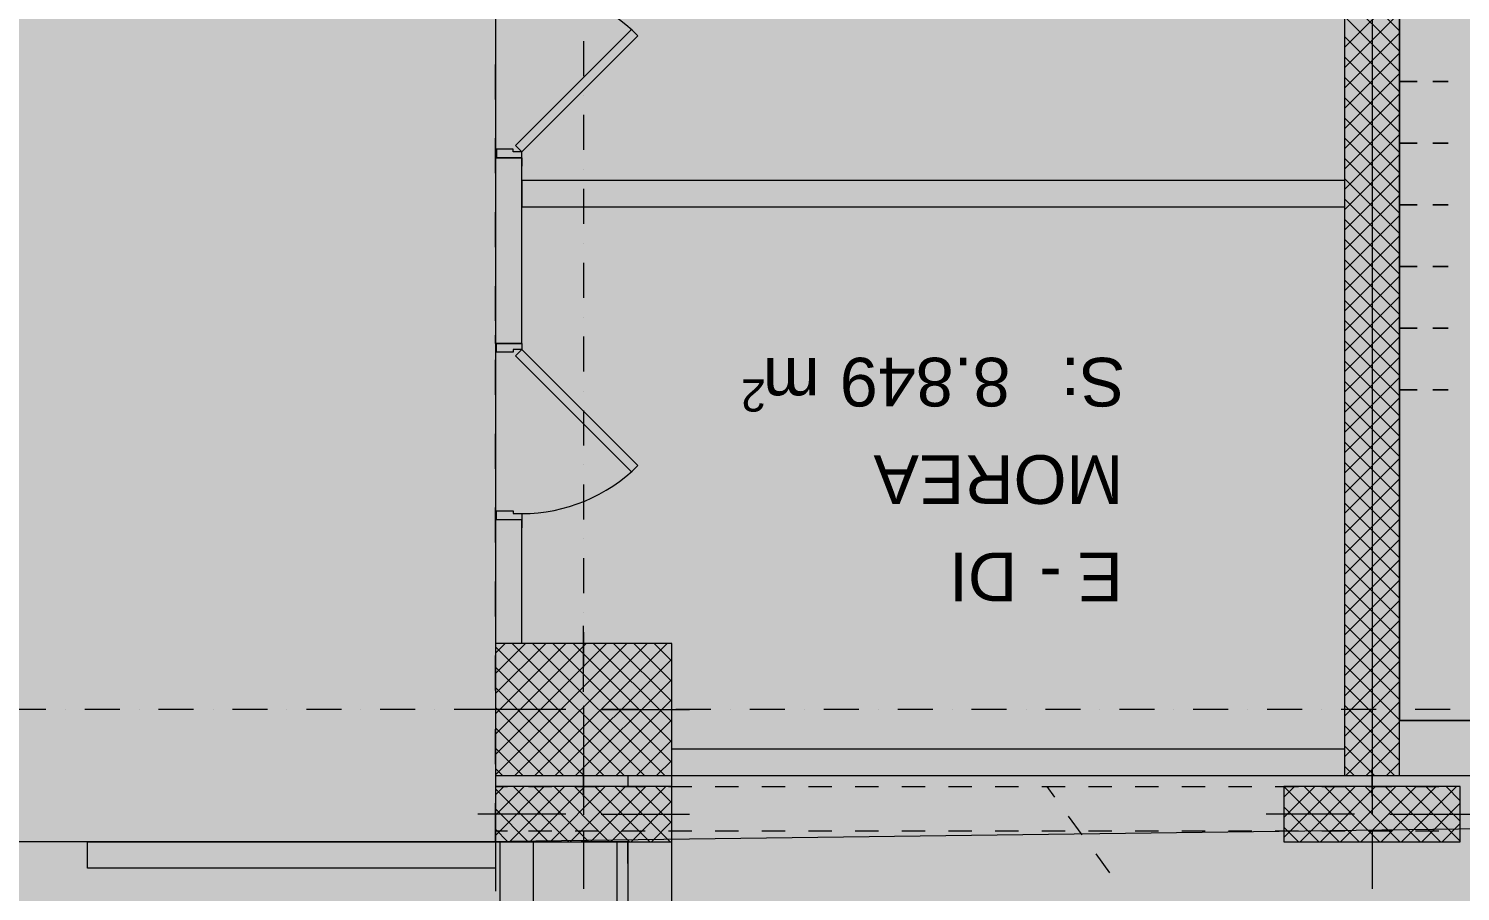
# Model space of a CAD drawing. Header units: centimetres. Extents: x -6805 to 4309, y -7338 to 617.
# Drawn here: x -4938 to -4288, y -1642 to -1250 of the extents above; entities that cross this region are included whole.
import ezdxf

# ---------------------------------------------------------------- set-up
doc = ezdxf.new("R2010")
doc.units = ezdxf.units.CM
for name, color, linetype in [('PDF_ - DEPO_MOREA', 7, 'Continuous'), ('PDF_ - Muret e reja', 7, 'Continuous'), ('PDF_- GARAZHE', 7, 'Continuous'), ('PDF_A - Fill Zone', 7, 'Continuous'), ('PDF_A - Muret', 7, 'Continuous'), ('PDF_A - Shtyllat', 7, 'Continuous')]:
    doc.layers.add(name, color=color, linetype=linetype)
for name, color, linetype, true_color in [('PDF_ - rruga_ndarjet anesore', 7, 'Continuous', 0x7f7f7f), ('PDF_065 Möbel Einrichtung', 7, 'Continuous', 0x7f7f7f), ('PDF_A - Akset', 7, 'Continuous', 0xfd4435), ('PDF_A - Pllaka Themel', 7, 'Continuous', 0x7f7f7f), ('PDF_A - Rampa', 7, 'Continuous', 0x7f7f7f), ('PDF_A1 - Bodrumi -1', 7, 'Continuous', 0x7f7f7f), ('PDF_Structural - Stair & Railing', 171, 'Continuous', 0xaaaaff)]:
    doc.layers.add(name, color=color, linetype=linetype, true_color=true_color)
doc.styles.add('PDF Arial', font='')
doc.styles.get('PDF Arial').set_extended_font_data('Arial')

msp = doc.modelspace()

# ---------------------------------------------------------------- hatches: boundary and pattern name
at = {"layer": 'PDF_ - DEPO_MOREA', "true_color": 0x029e21, "transparency": 33554559}
msp.add_hatch(color=104, dxfattribs=at).paths.add_polyline_path([(-4714.24, -1529.32), (-4714.24, -1331.15), (-4340.93, -1331.15), (-4340.93, -1577.36), (-4646.18, -1577.36), (-4646.18, -1529.32)])
at = {"layer": 'PDF_ - Muret e reja', "transparency": 33554559}
msp.add_hatch(color=256, dxfattribs=at).paths.add_polyline_path([(-4666.2, -1619.36), (-4646.18, -1619.36), (-4646.18, -1606.15), (-4646.18, -2159.83), (-4666.2, -2159.83)])
at = {"layer": 'PDF_A - Fill Zone', "true_color": 0x93a0c6, "transparency": 33554559}
msp.add_hatch(color=253, dxfattribs=at).paths.add_polyline_path([(-5652.02, -828.73), (-5652.02, -308.22), (-2934.75, -308.22), (-2934.75, -828.73), (-3797.97, -828.73), (-3797.97, -1151.51), (-3993.14, -1151.51), (-3993.14, -1589.37), (-4328.42, -1589.37), (-4328.42, -1061.43), (-4503.56, -1061.43), (-4503.56, -828.73)])
at = {"layer": 'PDF_A - Fill Zone', "true_color": 0xfafafa, "transparency": 33554559}
msp.add_hatch(color=7, dxfattribs=at).paths.add_polyline_path([(-4726.25, -828.73), (-4503.56, -828.73), (-4503.56, -1061.43), (-4330.54, -1061.43), (-4330.54, -1589.37), (-4726.25, -1589.37)])
at = {"layer": 'PDF_A - Muret', "true_color": 0xffffff, "transparency": 33554559}
for points in [[(-4725.75, -1308.89), (-4725.75, -1304.88), (-4718.25, -1304.88), (-4718.25, -1306.08), (-4714.24, -1306.08), (-4714.24, -1308.89)], [(-4725.75, -1393.11), (-4714.24, -1393.11), (-4714.24, -1395.91), (-4718.25, -1395.91), (-4718.25, -1397.11), (-4725.75, -1397.11)], [(-4725.75, -1469.17), (-4718.25, -1469.17), (-4718.25, -1470.37), (-4714.24, -1470.37), (-4714.24, -1473.17), (-4725.75, -1473.17)]]:
    msp.add_hatch(color=7, dxfattribs=at).paths.add_polyline_path(points)
at = {"layer": 'PDF_A - Pllaka Themel', "true_color": 0xd5d5d5, "transparency": 33554559}
h = msp.add_hatch(color=254, dxfattribs=at)
h.paths.add_polyline_path([(-5581.92, -878.77), (-5581.92, -838.74), (-5656.99, -838.74), (-5656.99, -378.27), (-5641.97, -378.27), (-5641.97, 287.29), (-2884.66, 287.29), (-432.6, 287.29), (-419.79, 287.29), (978.3, 287.29), (978.3, -308.22), (1644.1, -308.22), (1644.1, -1142.36), (931.04, -1302.36), (1552.22, -1164.4), (1863.25, -2555.08), (1863.27, -2555.07), (2158.71, -3867.26), (2155.22, -3868.03), (2646.93, -6059.23), (2017.8, -6200.41), (2017.67, -6199.86), (-1597.03, -7011.01), (-1702.67, -6540.31), (-1846.28, -6572.52), (-1976.98, -6060.13), (-1982.53, -5964.43), (-1838.96, -5932.29), (-2055.74, -4966.25), (-2419.29, -4966.25), (-2929.7, -4966.25), (-2929.7, -2144.79), (-2909.68, -2144.79), (-2904.73, -1595.67), (-4731.2, -1619.36), (-4671.15, -1619.36), (-4671.15, -2159.83), (-5099.03, -2159.81), (-5102.54, -2159.76), (-5106.05, -2159.61), (-5109.55, -2159.37), (-5113.04, -2159.02), (-5116.52, -2158.59), (-5119.99, -2158.04), (-5123.44, -2157.41), (-5126.87, -2156.67), (-5130.27, -2155.85), (-5133.66, -2154.92), (-5137.02, -2153.9), (-5140.35, -2152.79), (-5143.64, -2151.59), (-5146.9, -2150.29), (-5150.13, -2148.9), (-5153.31, -2147.42), (-5156.45, -2145.85), (-5159.54, -2144.2), (-5162.59, -2142.46), (-5165.59, -2140.63), (-5168.53, -2138.72), (-5171.42, -2136.74), (-5174.26, -2134.66), (-5177.03, -2132.51), (-5179.74, -2130.29), (-5182.39, -2127.99), (-5184.97, -2125.61), (-5187.49, -2123.17), (-5189.94, -2120.65), (-5192.31, -2118.06), (-5194.61, -2115.42), (-5196.84, -2112.71), (-5198.99, -2109.93), (-5201.06, -2107.1), (-5203.05, -2104.21), (-5204.96, -2101.26), (-5206.78, -2098.27), (-5208.52, -2095.21), (-5210.18, -2092.12), (-5211.74, -2088.99), (-5213.22, -2085.8), (-5214.61, -2082.58), (-5215.9, -2079.32), (-5217.11, -2076.02), (-5218.22, -2072.69), (-5219.24, -2069.33), (-5220.16, -2065.95), (-5220.99, -2062.55), (-5221.72, -2059.11), (-5222.36, -2055.66), (-5222.9, -2052.19), (-5223.34, -2048.71), (-5223.69, -2045.22), (-5223.93, -2041.71), (-5224.08, -2038.21), (-5224.13, -2034.71), (-5224.12, -1589.37), (-5276.67, -1564.36), (-5842.14, -1564.36), (-5842.14, -878.77)])
h.paths.add_polyline_path([(-1884.8, -2746.4), (-1725.78, -2754.1), (-263.28, -2617.91), (-272.05, -2578.85), (-296.78, -2580.25), (-343.47, -2075.77), (-1348.13, -2129.78), (-1534.78, -2147.18), (-1533.4, -2162.02), (-1836.78, -2167.48), (-1836.78, -2147.45), (-1876.81, -2147.45), (-1876.81, -2187.49), (-1531.07, -2187.03), (-1493.33, -2681.24), (-1884.8, -2706.36)])
h.paths.add_polyline_path([(-452.61, -1589.37), (-91.92, -1583.39), (-92.31, -1174.02), (283, -1174.02), (283, -828.73), (-419.79, -828.73), (-427.6, -828.73), (-452.61, -828.73)])
h.paths.add_polyline_path([(413.21, -3713.81), (401.11, -3715.64), (389.02, -3717.55), (376.94, -3719.54), (364.87, -3721.61), (352.83, -3723.77), (340.79, -3726.01), (328.77, -3728.32), (316.77, -3730.71), (304.78, -3733.18)])
at = {"layer": 'PDF_A - Pllaka Themel', "true_color": 0xbfbfbf, "transparency": 33554559}
h = msp.add_hatch(color=9, dxfattribs=at)
h.paths.add_polyline_path([(-5637.01, -378.27), (-5637.01, -315.22), (-447.66, -308.19), (-447.66, -308.22), (963.52, -308.22), (963.52, -763.68), (936, -763.68), (936, -863.76), (963.52, -863.76), (964.76, -1337.14), (925.69, -1345.91), (892.3, -1353.4), (988.45, -1782.56), (1104.37, -2300.85), (1195.01, -2706.12), (1170.59, -2711.59), (1193.36, -2813.05), (1455.74, -3983.06), (1827.47, -5638.02), (1828.36, -5640.74), (1829.15, -5643.5), (1829.85, -5646.27), (1830.45, -5649.07), (1830.96, -5651.88), (1831.36, -5654.72), (1831.66, -5657.56), (1831.87, -5660.41), (1831.97, -5663.28), (1831.97, -5666.14), (1831.89, -5669), (1831.69, -5671.85), (1831.39, -5674.7), (1831, -5677.54), (1830.51, -5680.35), (1829.92, -5683.16), (1829.24, -5685.93), (1828.46, -5688.68), (1827.57, -5691.41), (1826.6, -5694.1), (1825.54, -5696.75), (1824.38, -5699.37), (1823.12, -5701.94), (1821.78, -5704.47), (1820.36, -5706.95), (1818.84, -5709.39), (1817.26, -5711.76), (1815.57, -5714.08), (1813.81, -5716.34), (1811.98, -5718.54), (1810.07, -5720.67), (1808.09, -5722.73), (1806.03, -5724.72), (1803.91, -5726.64), (1801.72, -5728.48), (1799.47, -5730.25), (1797.16, -5731.93), (1794.79, -5733.54), (1792.36, -5735.06), (1789.88, -5736.5), (1787.36, -5737.84), (1784.8, -5739.1), (1782.18, -5740.27), (1779.53, -5741.34), (1776.84, -5742.32), (-1865.84, -6559.76), (-1972.03, -6060.13), (1187.39, -5351.16), (1189.51, -5350.66), (1191.61, -5350.07), (1193.68, -5349.39), (1195.73, -5348.62), (1197.73, -5347.75), (1199.69, -5346.8), (1201.61, -5345.77), (1203.49, -5344.64), (1205.3, -5343.44), (1207.07, -5342.15), (1208.77, -5340.79), (1210.42, -5339.35), (1212, -5337.85), (1213.51, -5336.27), (1214.94, -5334.62), (1216.3, -5332.92), (1217.59, -5331.15), (1218.79, -5329.34), (1219.92, -5327.46), (1220.96, -5325.54), (1221.91, -5323.58), (1222.78, -5321.58), (1223.55, -5319.53), (1224.23, -5317.46), (1224.82, -5315.36), (1225.32, -5313.24), (1225.72, -5311.09), (1226.02, -5308.93), (1226.23, -5306.75), (1226.34, -5304.58), (1226.35, -5302.4), (1226.28, -5300.21), (1226.1, -5298.04), (1225.82, -5295.88), (1225.45, -5293.73), (1224.97, -5291.59), (967.71, -4147.99), (967.16, -4145.82), (966.5, -4143.68), (965.76, -4141.58), (964.92, -4139.51), (963.99, -4137.47), (962.97, -4135.49), (961.86, -4133.55), (960.67, -4131.65), (959.39, -4129.82), (958.04, -4128.05), (956.6, -4126.34), (955.09, -4124.68), (953.5, -4123.11), (951.86, -4121.6), (950.14, -4120.18), (948.36, -4118.82), (946.52, -4117.55), (944.63, -4116.36), (942.68, -4115.26), (940.7, -4114.24), (938.66, -4113.31), (936.59, -4112.48), (934.48, -4111.74), (932.34, -4111.1), (930.17, -4110.55), (927.98, -4110.1), (925.78, -4109.75), (923.56, -4109.49), (921.33, -4109.34), (919.09, -4109.28), (916.86, -4109.32), (914.63, -4109.47), (912.41, -4109.71), (910.2, -4110.05), (908.01, -4110.49), (526.4, -4196.13), (467.81, -4209.28), (455.58, -4213.1), (443.37, -4217.02), (431.2, -4221.04), (419.06, -4225.14), (406.95, -4229.34), (394.87, -4233.64), (382.82, -4238.02), (370.82, -4242.51), (358.84, -4247.08), (346.9, -4251.74), (335, -4256.5), (323.13, -4261.35), (311.3, -4266.29), (299.52, -4271.32), (287.76, -4276.44), (276.06, -4281.65), (264.38, -4286.96), (252.76, -4292.35), (241.17, -4297.83), (229.62, -4303.41), (218.13, -4309.06), (206.67, -4314.81), (195.26, -4320.65), (183.89, -4326.58), (172.57, -4332.6), (161.3, -4338.69), (150.07, -4344.88), (138.9, -4351.16), (127.76, -4357.52), (116.69, -4363.96), (105.66, -4370.49), (94.67, -4377.1), (83.75, -4383.8), (72.87, -4390.59), (62.05, -4397.46), (51.28, -4404.41), (40.57, -4411.44), (29.91, -4418.56), (19.3, -4425.76), (8.75, -4433.04), (-1.74, -4440.41), (-13.44, -4447.77), (-25.18, -4455.07), (-36.98, -4462.26), (-48.83, -4469.39), (-60.73, -4476.42), (-72.67, -4483.38), (-84.67, -4490.25), (-96.72, -4497.03), (-108.81, -4503.72), (-120.96, -4510.33), (-133.14, -4516.85), (-145.38, -4523.29), (-157.66, -4529.64), (-169.99, -4535.9), (-182.35, -4542.07), (-194.77, -4548.16), (-207.22, -4554.16), (-219.72, -4560.06), (-232.26, -4565.88), (-244.84, -4571.62), (-257.46, -4577.25), (-270.12, -4582.81), (-282.82, -4588.26), (-295.56, -4593.64), (-308.33, -4598.91), (-321.15, -4604.1), (-333.99, -4609.2), (-346.88, -4614.21), (-359.81, -4619.12), (-372.76, -4623.95), (-385.74, -4628.67), (-398.77, -4633.31), (-411.82, -4637.86), (-424.92, -4642.31), (-438.03, -4646.67), (-451.18, -4650.93), (-464.37, -4655.11), (-477.57, -4659.18), (-490.81, -4663.17), (-2040.76, -5010.98), (-2050.79, -4966.25), (-2414.34, -4966.25), (-2414.34, -4749.36), (-2414.57, -2387.78), (-2414.58, -2276.48), (-2415.05, -2272.78), (-2415.63, -2269.1), (-2416.31, -2265.43), (-2417.08, -2261.78), (-2417.93, -2258.14), (-2418.89, -2254.54), (-2419.94, -2250.96), (-2421.09, -2247.41), (-2422.32, -2243.88), (-2423.65, -2240.39), (-2425.06, -2236.94), (-2426.57, -2233.53), (-2428.15, -2230.15), (-2429.84, -2226.82), (-2431.6, -2223.53), (-2433.45, -2220.29), (-2435.38, -2217.11), (-2437.39, -2213.97), (-2439.5, -2210.88), (-2441.67, -2207.85), (-2443.93, -2204.87), (-2446.26, -2201.96), (-2448.66, -2199.11), (-2451.13, -2196.32), (-2453.69, -2193.59), (-2456.31, -2190.94), (-2459, -2188.35), (-2461.74, -2185.84), (-2464.57, -2183.38), (-2467.45, -2181.02), (-2470.39, -2178.72), (-2473.38, -2176.5), (-2476.44, -2174.36), (-2479.55, -2172.3), (-2482.72, -2170.32), (-2485.93, -2168.43), (-2489.19, -2166.61), (-2492.5, -2164.89), (-2495.85, -2163.24), (-2499.24, -2161.69), (-2502.68, -2160.23), (-2506.15, -2158.85), (-2509.65, -2157.57), (-2513.18, -2156.38), (-2904.72, -2164.81), (-2899.72, -1589.37), (-2414.31, -1589.37), (-2414.31, -828.73), (-4726.25, -828.73), (-4726.25, -1619.36), (-5219.16, -1619.35), (-5219.16, -2036.14), (-5219.17, -2034.71), (-5219.16, -1589.37), (-5271.71, -1564.36), (-5253.39, -1564.36), (-5253.39, -878.77), (-5576.97, -878.77), (-5576.97, -838.74), (-5652.02, -838.74), (-5652.02, -378.27)])
h.paths.add_polyline_path([(-1883.87, -1589.37), (-1863.84, -1589.37), (-1863.84, -1634.38), (-1863.88, -1634.38), (-1863.88, -2147.18), (-1836.55, -2147.45), (-1871.85, -2147.45), (-1871.85, -2187.49), (-1831.82, -2187.43), (-1831.82, -2147.5), (-1529.51, -2150.6), (-1526.54, -2182.48), (-1488.38, -2681.24), (-1718.52, -2706.37), (-1879.85, -2706.36), (-1879.85, -2746.4), (-1720.83, -2754.1), (-221.28, -2598.22), (-135.83, -2979.09), (-1425.42, -3268.45), (-1880.43, -3268.45), (-1873.52, -4356.82), (-1873.76, -4358.94), (-1873.89, -4361.07), (-1873.93, -4363.2), (-1873.88, -4365.33), (-1873.71, -4367.46), (-1873.46, -4369.58), (-1873.11, -4371.68), (-1872.67, -4373.76), (-1872.13, -4375.84), (-1871.5, -4377.87), (-1870.77, -4379.88), (-1869.95, -4381.85), (-1869.05, -4383.78), (-1868.06, -4385.67), (-1866.97, -4387.5), (-1865.81, -4389.3), (-1864.58, -4391.03), (-1863.26, -4392.71), (-1861.87, -4394.32), (-1860.39, -4395.87), (-1858.86, -4397.35), (-1857.26, -4398.76), (-1855.59, -4400.1), (-1853.87, -4401.36), (-1852.09, -4402.54), (-1850.27, -4403.63), (-1848.39, -4404.64), (-1846.46, -4405.56), (-1844.51, -4406.4), (-1842.5, -4407.15), (-1840.47, -4407.79), (-1838.41, -4408.35), (-1836.33, -4408.82), (-1834.23, -4409.19), (-1832.12, -4409.47), (-1829.99, -4409.65), (-1827.86, -4409.72), (-1825.73, -4409.7), (-1823.6, -4409.59), (-1821.48, -4409.38), (-1819.37, -4409.07), (-657.92, -4148.44), (-657.8, -4148.96), (-640.87, -4142.08), (-623.98, -4135.12), (-607.12, -4128.08), (-590.3, -4120.94), (-573.52, -4113.7), (-556.78, -4106.38), (-540.08, -4098.97), (-523.41, -4091.48), (-506.79, -4083.89), (-490.21, -4076.22), (-473.66, -4068.46), (-457.17, -4060.61), (-440.7, -4052.67), (-424.29, -4044.65), (-407.92, -4036.54), (-391.58, -4028.34), (-375.3, -4020.05), (-359.06, -4011.68), (-342.86, -4003.22), (-326.71, -3994.68), (-310.6, -3986.05), (-294.54, -3977.33), (-278.53, -3968.52), (-262.57, -3959.64), (-246.65, -3950.67), (-230.77, -3941.62), (-214.95, -3932.48), (-199.18, -3923.26), (-183.46, -3913.95), (-171.76, -3907.67), (-160.01, -3901.48), (-148.21, -3895.39), (-136.38, -3889.37), (-124.5, -3883.45), (-112.58, -3877.6), (-100.62, -3871.85), (-88.61, -3866.18), (-76.56, -3860.6), (-64.48, -3855.1), (-52.35, -3849.7), (-40.19, -3844.39), (-27.98, -3839.16), (-15.74, -3834.02), (-3.46, -3828.97), (8.86, -3824), (21.21, -3819.14), (33.59, -3814.35), (46.01, -3809.67), (58.47, -3805.06), (70.95, -3800.56), (83.47, -3796.14), (96.03, -3791.81), (108.6, -3787.57), (121.22, -3783.42), (133.86, -3779.37), (146.53, -3775.41), (159.23, -3771.54), (171.96, -3767.76), (184.72, -3764.08), (197.49, -3760.49), (210.3, -3756.99), (223.14, -3753.59), (235.99, -3750.28), (248.88, -3747.06), (261.78, -3743.94), (274.7, -3740.9), (287.65, -3737.97), (300.62, -3735.12), (313.61, -3732.38), (326.61, -3729.72), (339.65, -3727.16), (352.69, -3724.7), (365.76, -3722.33), (378.83, -3720.06), (391.93, -3717.88), (405.04, -3715.79), (418.17, -3713.81), (787.26, -3630.98), (789.38, -3630.46), (791.47, -3629.84), (793.53, -3629.14), (795.57, -3628.34), (797.56, -3627.45), (799.52, -3626.48), (801.42, -3625.43), (803.29, -3624.3), (805.1, -3623.08), (806.86, -3621.79), (808.55, -3620.42), (810.19, -3618.97), (811.77, -3617.46), (813.27, -3615.88), (814.71, -3614.24), (816.07, -3612.54), (817.36, -3610.77), (818.57, -3608.95), (819.69, -3607.09), (820.73, -3605.17), (821.69, -3603.21), (822.57, -3601.21), (823.36, -3599.18), (824.06, -3597.11), (824.66, -3595.01), (825.17, -3592.89), (825.6, -3590.75), (825.93, -3588.6), (826.16, -3586.43), (826.3, -3584.25), (826.34, -3582.06), (826.3, -3579.89), (826.14, -3577.71), (825.91, -3575.54), (825.57, -3573.38), (825.14, -3571.24), (681.41, -2927.91), (734.37, -2916.03), (711.61, -2814.58), (658.74, -2826.44), (287.95, -1174.02), (287.95, -828.73), (-447.66, -828.73), (-1883.87, -828.73)])

# ---------------------------------------------------------------- linework, layer by layer
at = {"layer": 'PDF_ - DEPO_MOREA', "color": 104, "true_color": 0x029e21, "transparency": 33554559}
msp.add_solid([(-4714.24, -1319.14), (-4714.24, -1073.94), (-4340.93, -1319.14), (-4340.93, -1073.94)], dxfattribs=at)
at = {"layer": 'PDF_ - Muret e reja', "lineweight": 0}
for points in [[(-4340.93, -1319.14), (-4714.24, -1319.14)], [(-4714.24, -1319.14), (-4714.24, -1331.15)], [(-4714.24, -1331.15), (-4340.93, -1331.15)], [(-4666.2, -1589.37), (-4666.2, -1594.34)], [(-4646.18, -1594.34), (-4646.18, -1589.37)], [(-4646.18, -1619.36), (-4646.18, -1606.15)], [(-4646.18, -2159.83), (-4646.18, -1606.15)], [(-4666.2, -1619.36), (-4666.2, -2159.83)]]:
    msp.add_lwpolyline(points, dxfattribs=at)
at = {"layer": 'PDF_ - Muret e reja', "transparency": 33554559}
for points in [[(-4340.93, -1319.14), (-4340.93, -1331.15), (-4714.24, -1319.14), (-4714.24, -1331.15)], [(-4666.2, -1589.37), (-4646.18, -1589.37), (-4666.2, -1594.34), (-4646.18, -1594.34)]]:
    msp.add_solid(points, dxfattribs=at)
at = {"layer": 'PDF_ - rruga_ndarjet anesore', "lineweight": 0}
for points in [[(-4911.44, -1619.36), (-4726.25, -1619.36)], [(-4911.44, -1631.37), (-4911.44, -1619.36)], [(-4726.25, -1619.36), (-4726.25, -1631.37)], [(-4726.25, -1631.37), (-4911.44, -1631.37)]]:
    msp.add_lwpolyline(points, dxfattribs=at)
at = {"layer": 'PDF_ - rruga_ndarjet anesore', "color": 7, "true_color": 0xffffff, "transparency": 33554559}
msp.add_solid([(-4911.44, -1619.36), (-4726.25, -1619.36), (-4911.44, -1631.37), (-4726.25, -1631.37)], dxfattribs=at)
at = {"layer": 'PDF_- GARAZHE', "color": 104, "true_color": 0x029e21, "transparency": 33554559}
msp.add_solid([(-4966.82, -1619.36), (-4666.2, -1619.36), (-4966.82, -2159.81), (-4666.2, -2159.81)], dxfattribs=at)
at = {"layer": 'PDF_065 Möbel Einrichtung', "lineweight": 0}
for points in [[(-4724.12, -2119.78), (-4724.12, -1619.36)], [(-4724.12, -1619.36), (-4709.11, -1619.36)], [(-4709.11, -1619.36), (-4709.11, -2119.78)]]:
    msp.add_lwpolyline(points, dxfattribs=at)
at = {"layer": 'PDF_065 Möbel Einrichtung', "color": 7, "true_color": 0xffffff, "transparency": 33554559}
msp.add_solid([(-4709.11, -2119.78), (-4724.12, -2119.78), (-4709.11, -1619.36), (-4724.12, -1619.36)], dxfattribs=at)
at = {"layer": 'PDF_A - Akset', "color": 21, "lineweight": 0, "true_color": 0xff9955}
for points in [[(-4726.25, -1257.59), (-4726.25, -1257.59)], [(-4726.25, -1282.3), (-4726.25, -1266.41)], [(-4726.25, -1291.13), (-4726.25, -1291.13)], [(-4726.25, -1315.85), (-4726.25, -1299.96)], [(-4726.25, -1324.67), (-4726.25, -1324.67)], [(-4726.25, -1349.39), (-4726.25, -1333.5)], [(-4726.25, -1358.21), (-4726.25, -1358.21)], [(-4726.25, -1382.93), (-4726.25, -1367.05)], [(-4726.25, -1391.76), (-4726.25, -1391.76)], [(-4726.25, -1416.47), (-4726.25, -1400.58)], [(-4726.25, -1425.3), (-4726.25, -1425.3)], [(-4726.25, -1450.01), (-4726.25, -1434.13)], [(-4726.25, -1458.85), (-4726.25, -1458.85)], [(-4726.25, -1483.56), (-4726.25, -1467.67)], [(-4726.25, -1492.38), (-4726.25, -1492.38)], [(-4726.25, -1517.1), (-4726.25, -1501.21)], [(-4726.25, -1525.92), (-4726.25, -1525.92)], [(-4726.25, -1550.65), (-4726.25, -1534.76)], [(-4726.25, -1559.47), (-4726.25, -1559.47)], [(-4726.25, -1584.18), (-4726.25, -1568.29)], [(-4726.25, -1593.01), (-4726.25, -1593.01)], [(-4726.25, -1619.36), (-4726.25, -1601.84)], [(-4705.05, -1619.36), (-4726.25, -1619.36)], [(-4696.23, -1619.36), (-4696.23, -1619.36)], [(-4666.2, -1619.36), (-4687.4, -1619.36)], [(-4666.2, -1629.2), (-4666.2, -1619.36)], [(-4666.2, -1638.03), (-4666.2, -1638.03)]]:
    msp.add_lwpolyline(points, dxfattribs=at)
at = {"layer": 'PDF_A - Akset', "lineweight": 0}
for points in [[(-4686.21, -1255.85), (-4686.21, -1271.74)], [(-4328.42, -1255.85), (-4328.42, -1271.74)], [(-4686.21, -1280.56), (-4686.21, -1280.56)], [(-4328.42, -1280.56), (-4328.42, -1280.56)], [(-4686.21, -1289.39), (-4686.21, -1305.28)], [(-4328.42, -1289.39), (-4328.42, -1305.28)], [(-4686.21, -1314.11), (-4686.21, -1314.11)], [(-4328.42, -1314.11), (-4328.42, -1314.11)], [(-4686.21, -1322.94), (-4686.21, -1338.83)], [(-4328.42, -1322.94), (-4328.42, -1338.83)], [(-4686.21, -1347.65), (-4686.21, -1347.65)], [(-4328.42, -1347.65), (-4328.42, -1347.65)], [(-4686.21, -1356.47), (-4686.21, -1372.36)], [(-4328.42, -1356.47), (-4328.42, -1372.36)], [(-4686.21, -1381.19), (-4686.21, -1381.19)], [(-4328.42, -1381.19), (-4328.42, -1381.19)], [(-4686.21, -1390.02), (-4686.21, -1405.91)], [(-4328.42, -1390.02), (-4328.42, -1405.91)], [(-4686.21, -1414.74), (-4686.21, -1414.74)], [(-4328.42, -1414.74), (-4328.42, -1414.74)], [(-4686.21, -1423.56), (-4686.21, -1439.45)], [(-4328.42, -1423.56), (-4328.42, -1439.45)], [(-4686.21, -1448.27), (-4686.21, -1448.27)], [(-4328.42, -1448.27), (-4328.42, -1448.27)], [(-4686.21, -1457.11), (-4686.21, -1472.99)], [(-4328.42, -1457.11), (-4328.42, -1472.99)], [(-4686.21, -1481.82), (-4686.21, -1481.82)], [(-4328.42, -1481.82), (-4328.42, -1481.82)], [(-4686.21, -1490.64), (-4686.21, -1506.53)], [(-4328.42, -1490.64), (-4328.42, -1506.53)], [(-4686.21, -1515.36), (-4686.21, -1515.36)], [(-4328.42, -1515.36), (-4328.42, -1515.36)], [(-4686.21, -1524.18), (-4686.21, -1540.07)], [(-4328.42, -1524.18), (-4328.42, -1540.07)], [(-4686.21, -1548.9), (-4686.21, -1548.9)], [(-4328.42, -1548.9), (-4328.42, -1548.9)], [(-4930.31, -1559.35), (-4946.2, -1559.35)], [(-4921.49, -1559.35), (-4921.49, -1559.35)], [(-4896.77, -1559.35), (-4912.66, -1559.35)], [(-4887.94, -1559.35), (-4887.94, -1559.35)], [(-4863.23, -1559.35), (-4879.12, -1559.35)], [(-4854.4, -1559.35), (-4854.4, -1559.35)], [(-4829.69, -1559.35), (-4845.58, -1559.35)], [(-4820.86, -1559.35), (-4820.86, -1559.35)], [(-4796.14, -1559.35), (-4812.03, -1559.35)], [(-4787.32, -1559.35), (-4787.32, -1559.35)], [(-4762.6, -1559.35), (-4778.49, -1559.35)], [(-4753.78, -1559.35), (-4753.78, -1559.35)], [(-4729.06, -1559.35), (-4744.95, -1559.35)], [(-4720.23, -1559.35), (-4720.23, -1559.35)], [(-4695.52, -1559.35), (-4711.41, -1559.35)], [(-4686.69, -1559.35), (-4686.69, -1559.35)], [(-4686.21, -1557.73), (-4686.21, -1573.62)], [(-4661.98, -1559.35), (-4677.87, -1559.35)], [(-4653.15, -1559.35), (-4653.15, -1559.35)], [(-4628.43, -1559.35), (-4644.32, -1559.35)], [(-4619.61, -1559.35), (-4619.61, -1559.35)], [(-4594.89, -1559.35), (-4610.78, -1559.35)], [(-4586.07, -1559.35), (-4586.07, -1559.35)], [(-4561.35, -1559.35), (-4577.24, -1559.35)], [(-4552.52, -1559.35), (-4552.52, -1559.35)], [(-4527.81, -1559.35), (-4543.7, -1559.35)], [(-4518.98, -1559.35), (-4518.98, -1559.35)], [(-4494.27, -1559.35), (-4510.15, -1559.35)], [(-4485.44, -1559.35), (-4485.44, -1559.35)], [(-4460.72, -1559.35), (-4476.61, -1559.35)], [(-4451.9, -1559.35), (-4451.9, -1559.35)], [(-4427.18, -1559.35), (-4443.08, -1559.35)], [(-4418.35, -1559.35), (-4418.35, -1559.35)], [(-4393.64, -1559.35), (-4409.53, -1559.35)], [(-4384.81, -1559.35), (-4384.81, -1559.35)], [(-4360.1, -1559.35), (-4375.99, -1559.35)], [(-4351.28, -1559.35), (-4351.28, -1559.35)], [(-4326.55, -1559.35), (-4342.44, -1559.35)], [(-4328.42, -1557.73), (-4328.42, -1573.62)], [(-4317.73, -1559.35), (-4317.73, -1559.35)], [(-4293.01, -1559.35), (-4308.9, -1559.35)], [(-4686.21, -1582.44), (-4686.21, -1582.44)], [(-4328.42, -1582.44), (-4328.42, -1582.44)], [(-4686.21, -1591.27), (-4686.21, -1607.16)], [(-4328.42, -1591.27), (-4328.42, -1607.16)], [(-4686.21, -1615.98), (-4686.21, -1615.98)], [(-4328.42, -1615.98), (-4328.42, -1615.98)], [(-4686.21, -1624.82), (-4686.21, -1640.7)], [(-4328.42, -1624.82), (-4328.42, -1640.7)]]:
    msp.add_lwpolyline(points, dxfattribs=at)
at = {"layer": 'PDF_A - Muret', "color": 8, "lineweight": 0, "true_color": 0x7f7f7f}
for points in [[(-4717.08, -1303.25), (-4664.42, -1250.6)], [(-4661.59, -1253.43), (-4714.24, -1306.08)], [(-4664.42, -1250.6), (-4661.59, -1253.43)], [(-4718.25, -1304.88), (-4725.75, -1304.88)], [(-4725.75, -1304.88), (-4725.75, -1308.89)], [(-4718.25, -1306.08), (-4718.25, -1304.88)], [(-4714.24, -1306.08), (-4717.08, -1303.25)], [(-4725.75, -1308.89), (-4726.25, -1308.89)], [(-4725.75, -1308.89), (-4726.25, -1308.89)], [(-4726.25, -1308.89), (-4726.25, -1312.58)], [(-4726.25, -1308.89), (-4726.25, -1312.58)], [(-4725.75, -1308.89), (-4714.24, -1308.89)], [(-4714.24, -1308.89), (-4725.75, -1308.89)], [(-4714.24, -1308.89), (-4725.75, -1308.89)], [(-4714.24, -1306.08), (-4718.25, -1306.08)], [(-4714.24, -1308.89), (-4714.24, -1306.08)], [(-4714.24, -1308.89), (-4714.24, -1312.58)], [(-4714.24, -1308.89), (-4714.24, -1312.58)], [(-4726.25, -1393.11), (-4726.25, -1389.41)], [(-4726.25, -1393.11), (-4726.25, -1389.41)], [(-4714.24, -1393.11), (-4714.24, -1389.41)], [(-4714.24, -1393.11), (-4714.24, -1389.41)], [(-4725.75, -1393.11), (-4726.25, -1393.11)], [(-4725.75, -1393.11), (-4726.25, -1393.11)], [(-4725.75, -1393.11), (-4714.24, -1393.11)], [(-4725.75, -1397.11), (-4725.75, -1393.11)], [(-4714.24, -1393.11), (-4725.75, -1393.11)], [(-4714.24, -1393.11), (-4725.75, -1393.11)], [(-4714.24, -1395.91), (-4718.25, -1395.91)], [(-4718.25, -1395.91), (-4718.25, -1397.11)], [(-4714.24, -1395.91), (-4717.08, -1398.74)], [(-4714.24, -1393.11), (-4714.24, -1395.91)], [(-4661.59, -1448.56), (-4714.24, -1395.91)], [(-4718.25, -1397.11), (-4725.75, -1397.11)], [(-4717.08, -1398.74), (-4664.42, -1451.39)], [(-4664.42, -1451.39), (-4661.59, -1448.56)], [(-4725.75, -1473.17), (-4726.25, -1473.17)], [(-4725.75, -1473.17), (-4726.25, -1473.17)], [(-4726.25, -1473.17), (-4726.25, -1476.88)], [(-4726.25, -1473.17), (-4726.25, -1476.88)], [(-4725.75, -1469.17), (-4718.25, -1469.17)], [(-4725.75, -1473.17), (-4725.75, -1469.17)], [(-4714.24, -1473.17), (-4725.75, -1473.17)], [(-4714.24, -1473.17), (-4725.75, -1473.17)], [(-4714.24, -1473.17), (-4725.75, -1473.17)], [(-4718.25, -1469.17), (-4718.25, -1470.37)], [(-4718.25, -1470.37), (-4714.24, -1470.37)], [(-4714.24, -1470.37), (-4714.24, -1473.17)], [(-4714.24, -1473.17), (-4714.24, -1476.88)], [(-4714.24, -1473.17), (-4714.24, -1476.88)]]:
    msp.add_lwpolyline(points, dxfattribs=at)
at = {"layer": 'PDF_A - Muret', "lineweight": 0}
for points in [[(-4726.25, -1308.89), (-4726.25, -1312.58)], [(-4725.75, -1308.89), (-4726.25, -1308.89)], [(-4726.25, -1308.89), (-4726.25, -1393.11)], [(-4714.24, -1308.89), (-4725.75, -1308.89)], [(-4714.24, -1308.89), (-4714.24, -1312.58)], [(-4714.24, -1393.11), (-4714.24, -1308.89)], [(-4726.25, -1393.11), (-4726.25, -1389.41)], [(-4714.24, -1393.11), (-4714.24, -1389.41)], [(-4725.75, -1393.11), (-4726.25, -1393.11)], [(-4714.24, -1393.11), (-4725.75, -1393.11)], [(-4726.25, -1473.17), (-4726.25, -1476.88)], [(-4725.75, -1473.17), (-4726.25, -1473.17)], [(-4726.25, -1473.17), (-4726.25, -1529.32)], [(-4714.24, -1473.17), (-4725.75, -1473.17)], [(-4714.24, -1473.17), (-4714.24, -1476.88)], [(-4714.24, -1529.32), (-4714.24, -1473.17)], [(-4005.64, -1564.36), (-4315.91, -1564.36)], [(-4340.93, -1577.36), (-4646.18, -1577.36)], [(-4646.18, -1589.37), (-4340.93, -1589.37)], [(-4315.91, -1589.37), (-4005.64, -1589.37)]]:
    msp.add_lwpolyline(points, dxfattribs=at)
at = {"layer": 'PDF_A - Muret', "color": 8, "lineweight": 0, "true_color": 0x7f7f7f}
for centre, radius, start, end in [((-4714.26, -1306.11), 74.5, 45.00886, 89.98684), ((-4714.24, -1395.91), 74.46, 269.99934, 315.0015)]:
    msp.add_arc(centre, radius, start, end, dxfattribs=at)
at = {"layer": 'PDF_A - Muret', "color": 7, "true_color": 0xffffff, "transparency": 33554559}
for points in [[(-4661.59, -1253.43), (-4714.24, -1306.08), (-4664.42, -1250.6), (-4717.08, -1303.25)], [(-4661.59, -1448.56), (-4664.42, -1451.39), (-4714.24, -1395.91), (-4717.08, -1398.74)]]:
    msp.add_solid(points, dxfattribs=at)
at = {"layer": 'PDF_A - Muret', "transparency": 33554559}
for points in [[(-4714.24, -1308.89), (-4714.24, -1393.11), (-4726.25, -1308.89), (-4726.25, -1393.11)], [(-4726.25, -1529.32), (-4726.25, -1473.17), (-4714.24, -1529.32), (-4714.24, -1473.17)], [(-4315.91, -1589.37), (-4315.91, -1564.36), (-4005.64, -1589.37), (-4005.64, -1564.36)], [(-4340.93, -1589.37), (-4646.18, -1589.37), (-4340.93, -1577.36), (-4646.18, -1577.36)]]:
    msp.add_solid(points, dxfattribs=at)
at = {"layer": 'PDF_A - Pllaka Themel', "lineweight": 0}
for points in [[(-4726.25, -828.73), (-4726.25, -1619.36)], [(-2904.73, -1595.67), (-4731.2, -1619.36)], [(-4726.25, -1619.36), (-5219.16, -1619.35)], [(-4731.2, -1619.36), (-4671.15, -1619.36)], [(-4671.15, -1619.36), (-4671.15, -2159.83)]]:
    msp.add_lwpolyline(points, dxfattribs=at)
at = {"layer": 'PDF_A - Rampa', "lineweight": 0}
for points in [[(-4726.25, -1594.34), (-4726.25, -1599.81)], [(-4726.25, -1594.34), (-4720.78, -1594.34)], [(-4711.28, -1594.34), (-4700.68, -1594.34)], [(-4690.09, -1594.34), (-4679.5, -1594.34)], [(-4668.91, -1594.34), (-4658.32, -1594.34)], [(-4647.72, -1594.34), (-4637.13, -1594.34)], [(-4626.54, -1594.34), (-4615.95, -1594.34)], [(-4605.36, -1594.34), (-4594.77, -1594.34)], [(-4584.17, -1594.34), (-4573.58, -1594.34)], [(-4562.99, -1594.34), (-4552.4, -1594.34)], [(-4541.81, -1594.34), (-4531.21, -1594.34)], [(-4520.62, -1594.34), (-4510.03, -1594.34)], [(-4499.44, -1594.34), (-4488.85, -1594.34)], [(-4478.25, -1594.34), (-4467.66, -1594.34)], [(-4476.04, -1594.34), (-4472.52, -1599.17)], [(-4457.07, -1594.34), (-4446.47, -1594.34)], [(-4435.88, -1594.34), (-4425.29, -1594.34)], [(-4414.69, -1594.34), (-4404.1, -1594.34)], [(-4393.51, -1594.34), (-4382.92, -1594.34)], [(-4372.33, -1594.34), (-4361.73, -1594.34)], [(-4351.14, -1594.34), (-4340.55, -1594.34)], [(-4329.96, -1594.34), (-4319.37, -1594.34)], [(-4308.77, -1594.34), (-4298.18, -1594.34)], [(-4726.25, -1610.06), (-4726.25, -1620.65)], [(-4466.29, -1607.74), (-4460.07, -1616.31)], [(-4726.25, -1614.36), (-4720.78, -1614.36)], [(-4726.25, -1614.36), (-4720.78, -1614.36)], [(-4711.28, -1614.36), (-4700.68, -1614.36)], [(-4711.28, -1614.36), (-4700.68, -1614.36)], [(-4690.09, -1614.36), (-4679.5, -1614.36)], [(-4690.09, -1614.36), (-4679.5, -1614.36)], [(-4668.91, -1614.36), (-4658.32, -1614.36)], [(-4668.91, -1614.36), (-4658.32, -1614.36)], [(-4647.72, -1614.36), (-4637.13, -1614.36)], [(-4647.72, -1614.36), (-4637.13, -1614.36)], [(-4626.54, -1614.36), (-4615.95, -1614.36)], [(-4626.54, -1614.36), (-4615.95, -1614.36)], [(-4605.36, -1614.36), (-4594.77, -1614.36)], [(-4605.36, -1614.36), (-4594.77, -1614.36)], [(-4584.17, -1614.36), (-4573.58, -1614.36)], [(-4584.17, -1614.36), (-4573.58, -1614.36)], [(-4562.99, -1614.36), (-4552.4, -1614.36)], [(-4562.99, -1614.36), (-4552.4, -1614.36)], [(-4541.81, -1614.36), (-4531.21, -1614.36)], [(-4541.81, -1614.36), (-4531.21, -1614.36)], [(-4520.62, -1614.36), (-4510.03, -1614.36)], [(-4520.62, -1614.36), (-4510.03, -1614.36)], [(-4499.44, -1614.36), (-4488.85, -1614.36)], [(-4499.44, -1614.36), (-4488.85, -1614.36)], [(-4478.25, -1614.36), (-4467.66, -1614.36)], [(-4478.25, -1614.36), (-4467.66, -1614.36)], [(-4457.07, -1614.36), (-4446.47, -1614.36)], [(-4457.07, -1614.36), (-4446.47, -1614.36)], [(-4435.88, -1614.36), (-4425.29, -1614.36)], [(-4435.88, -1614.36), (-4425.29, -1614.36)], [(-4414.69, -1614.36), (-4404.1, -1614.36)], [(-4414.69, -1614.36), (-4404.1, -1614.36)], [(-4393.51, -1614.36), (-4382.92, -1614.36)], [(-4393.51, -1614.36), (-4382.92, -1614.36)], [(-4372.33, -1614.36), (-4361.73, -1614.36)], [(-4372.33, -1614.36), (-4361.73, -1614.36)], [(-4351.14, -1614.36), (-4340.55, -1614.36)], [(-4351.14, -1614.36), (-4340.55, -1614.36)], [(-4329.96, -1614.36), (-4319.37, -1614.36)], [(-4329.96, -1614.36), (-4319.37, -1614.36)], [(-4308.77, -1614.36), (-4298.18, -1614.36)], [(-4308.77, -1614.36), (-4298.18, -1614.36)], [(-4453.83, -1624.87), (-4447.6, -1633.44)], [(-4726.25, -1631.24), (-4726.25, -1641.84)]]:
    msp.add_lwpolyline(points, dxfattribs=at)
at = {"layer": 'PDF_A - Rampa', "color": 7, "true_color": 0xffffff, "transparency": 33554559}
msp.add_solid([(-4726.25, -1594.34), (-2969.78, -1594.34), (-4726.25, -2144.8), (-2969.78, -2144.8)], dxfattribs=at)
at = {"layer": 'PDF_A - Shtyllat', "lineweight": 0}
for points in [[(-4340.93, -828.73), (-4340.93, -1589.37)], [(-4315.91, -1589.37), (-4315.91, -828.73)], [(-4328.42, -1217.06), (-4328.42, -1597.38)], [(-4315.91, -1251.24), (-4340.93, -1226.21)], [(-4340.93, -1258.81), (-4315.91, -1233.78)], [(-4315.91, -1260.44), (-4340.93, -1235.42)], [(-4340.93, -1268.01), (-4315.91, -1242.99)], [(-4315.91, -1269.64), (-4340.93, -1244.62)], [(-4340.93, -1277.2), (-4315.91, -1252.19)], [(-4315.91, -1278.84), (-4340.93, -1253.82)], [(-4340.93, -1286.41), (-4315.91, -1261.38)], [(-4315.91, -1288.03), (-4340.93, -1263.02)], [(-4340.93, -1295.6), (-4315.91, -1270.59)], [(-4315.91, -1297.24), (-4340.93, -1272.21)], [(-4340.93, -1304.81), (-4315.91, -1279.78)], [(-4315.91, -1306.44), (-4340.93, -1281.42)], [(-4340.93, -1314.01), (-4315.91, -1288.99)], [(-4315.91, -1315.64), (-4340.93, -1290.62)], [(-4340.93, -1323.2), (-4315.91, -1298.19)], [(-4315.91, -1324.84), (-4340.93, -1299.81)], [(-4340.93, -1332.41), (-4315.91, -1307.38)], [(-4315.91, -1334.04), (-4340.93, -1309.02)], [(-4340.93, -1341.61), (-4315.91, -1316.59)], [(-4315.91, -1343.24), (-4340.93, -1318.22)], [(-4340.93, -1350.81), (-4315.91, -1325.79)], [(-4315.91, -1352.44), (-4340.93, -1327.42)], [(-4340.93, -1360.01), (-4315.91, -1334.99)], [(-4315.91, -1361.64), (-4340.93, -1336.62)], [(-4340.93, -1369.2), (-4315.91, -1344.19)], [(-4315.91, -1370.84), (-4340.93, -1345.81)], [(-4340.93, -1378.41), (-4315.91, -1353.38)], [(-4315.91, -1380.04), (-4340.93, -1355.02)], [(-4340.93, -1387.61), (-4315.91, -1362.59)], [(-4315.91, -1389.24), (-4340.93, -1364.22)], [(-4340.93, -1396.81), (-4315.91, -1371.79)], [(-4315.91, -1398.44), (-4340.93, -1373.42)], [(-4340.93, -1406.01), (-4315.91, -1380.98)], [(-4315.91, -1407.64), (-4340.93, -1382.62)], [(-4340.93, -1415.2), (-4315.91, -1390.19)], [(-4315.91, -1416.84), (-4340.93, -1391.82)], [(-4340.93, -1424.41), (-4315.91, -1399.39)], [(-4315.91, -1426.04), (-4340.93, -1401.02)], [(-4340.93, -1433.61), (-4315.91, -1408.59)], [(-4315.91, -1435.24), (-4340.93, -1410.22)], [(-4340.93, -1442.81), (-4315.91, -1417.79)], [(-4315.91, -1444.44), (-4340.93, -1419.42)], [(-4340.93, -1452.01), (-4315.91, -1426.98)], [(-4315.91, -1453.64), (-4340.93, -1428.62)], [(-4340.93, -1461.21), (-4315.91, -1436.19)], [(-4315.91, -1462.84), (-4340.93, -1437.82)], [(-4340.93, -1470.41), (-4315.91, -1445.39)], [(-4315.91, -1472.04), (-4340.93, -1447.02)], [(-4340.93, -1479.61), (-4315.91, -1454.59)], [(-4315.91, -1481.24), (-4340.93, -1456.22)], [(-4340.93, -1488.81), (-4315.91, -1463.79)], [(-4315.91, -1490.44), (-4340.93, -1465.42)], [(-4340.93, -1498.01), (-4315.91, -1472.98)], [(-4315.91, -1499.64), (-4340.93, -1474.62)], [(-4340.93, -1507.21), (-4315.91, -1482.19)], [(-4315.91, -1508.84), (-4340.93, -1483.82)], [(-4340.93, -1516.41), (-4315.91, -1491.39)], [(-4315.91, -1518.04), (-4340.93, -1493.02)], [(-4340.93, -1525.61), (-4315.91, -1500.59)], [(-4315.91, -1527.25), (-4340.93, -1502.22)], [(-4340.93, -1534.81), (-4315.91, -1509.79)], [(-4315.91, -1536.44), (-4340.93, -1511.42)], [(-4340.93, -1544.01), (-4315.91, -1518.99)], [(-4686.21, -1551.34), (-4686.21, -1521.31)], [(-4315.91, -1545.64), (-4340.93, -1520.62)], [(-4726.25, -1588.93), (-4666.65, -1529.32)], [(-4726.25, -1579.73), (-4675.84, -1529.32)], [(-4726.25, -1570.53), (-4685.04, -1529.32)], [(-4726.25, -1561.33), (-4694.25, -1529.32)], [(-4726.25, -1552.13), (-4703.44, -1529.32)], [(-4726.25, -1542.92), (-4712.65, -1529.32)], [(-4726.25, -1533.73), (-4721.85, -1529.32)], [(-4726.25, -1529.32), (-4726.25, -1589.37)], [(-4646.18, -1529.32), (-4726.25, -1529.32)], [(-4667.78, -1589.37), (-4726.25, -1530.91)], [(-4658.58, -1589.37), (-4718.63, -1529.32)], [(-4717.49, -1589.37), (-4657.44, -1529.32)], [(-4649.38, -1589.37), (-4709.43, -1529.32)], [(-4708.29, -1589.37), (-4648.25, -1529.32)], [(-4646.18, -1583.37), (-4700.23, -1529.32)], [(-4646.18, -1574.17), (-4691.03, -1529.32)], [(-4646.18, -1564.96), (-4681.83, -1529.32)], [(-4646.18, -1555.77), (-4672.63, -1529.32)], [(-4646.18, -1546.57), (-4663.43, -1529.32)], [(-4646.18, -1537.37), (-4654.23, -1529.32)], [(-4646.18, -1589.37), (-4646.18, -1529.32)], [(-4340.93, -1553.21), (-4315.91, -1528.19)], [(-4315.91, -1554.84), (-4340.93, -1529.82)], [(-4699.1, -1589.37), (-4646.18, -1536.46)], [(-4340.93, -1562.41), (-4315.91, -1537.39)], [(-4315.91, -1564.04), (-4340.93, -1539.02)], [(-4676.98, -1589.37), (-4726.25, -1540.1)], [(-4689.89, -1589.37), (-4646.18, -1545.66)], [(-4686.18, -1589.37), (-4726.25, -1549.3)], [(-4340.93, -1571.61), (-4315.91, -1546.58)], [(-4315.91, -1573.25), (-4340.93, -1548.22)], [(-4694.23, -1559.35), (-4734.26, -1559.35)], [(-4695.38, -1589.37), (-4726.25, -1558.5)], [(-4686.21, -1559.35), (-4686.21, -1559.35)], [(-4680.7, -1589.37), (-4646.18, -1554.87)], [(-4678.21, -1559.35), (-4638.18, -1559.35)], [(-4340.93, -1580.81), (-4315.91, -1555.79)], [(-4315.91, -1582.44), (-4340.93, -1557.42)], [(-4671.49, -1589.37), (-4646.18, -1564.06)], [(-4340.29, -1589.37), (-4315.91, -1564.99)], [(-4704.58, -1589.37), (-4726.25, -1567.7)], [(-4686.21, -1567.35), (-4686.21, -1597.38)], [(-4318.18, -1589.37), (-4340.93, -1566.62)], [(-4713.78, -1589.37), (-4726.25, -1576.91)], [(-4662.29, -1589.37), (-4646.18, -1573.26)], [(-4327.37, -1589.37), (-4340.93, -1575.82)], [(-4331.09, -1589.37), (-4315.91, -1574.19)], [(-4653.1, -1589.37), (-4646.18, -1582.46)], [(-4336.58, -1589.37), (-4340.93, -1585.03)], [(-4321.89, -1589.37), (-4315.91, -1583.39)], [(-4722.98, -1589.37), (-4726.25, -1586.1)], [(-4726.25, -1589.37), (-4646.18, -1589.37)], [(-4686.21, -1598.84), (-4686.21, -1586.33)], [(-4340.93, -1589.37), (-4315.91, -1589.37)], [(-4328.42, -1598.84), (-4328.42, -1586.33)], [(-4726.25, -1598.13), (-4722.46, -1594.33)], [(-4646.18, -1594.34), (-4726.25, -1594.33)], [(-4726.25, -1594.33), (-4726.25, -1619.36)], [(-4726.25, -1616.53), (-4704.06, -1594.34)], [(-4726.25, -1607.33), (-4713.26, -1594.34)], [(-4702.2, -1619.36), (-4726.25, -1595.3)], [(-4719.88, -1619.36), (-4694.86, -1594.34)], [(-4692.99, -1619.36), (-4718.02, -1594.33)], [(-4710.68, -1619.36), (-4685.66, -1594.34)], [(-4683.79, -1619.36), (-4708.81, -1594.34)], [(-4701.48, -1619.36), (-4676.46, -1594.34)], [(-4674.59, -1619.36), (-4699.61, -1594.34)], [(-4692.28, -1619.36), (-4667.26, -1594.34)], [(-4665.39, -1619.36), (-4690.42, -1594.34)], [(-4683.08, -1619.36), (-4658.06, -1594.34)], [(-4656.2, -1619.36), (-4681.21, -1594.34)], [(-4673.88, -1619.36), (-4648.86, -1594.34)], [(-4646.99, -1619.36), (-4672.02, -1594.34)], [(-4646.18, -1610.97), (-4662.81, -1594.34)], [(-4646.18, -1601.77), (-4653.61, -1594.34)], [(-4646.18, -1619.36), (-4646.18, -1594.34)], [(-4368.45, -1617.53), (-4345.26, -1594.33)], [(-4368.45, -1608.33), (-4354.45, -1594.33)], [(-4368.45, -1599.14), (-4363.65, -1594.33)], [(-4288.38, -1594.33), (-4368.45, -1594.33)], [(-4368.45, -1594.33), (-4368.45, -1619.36)], [(-4343.39, -1619.36), (-4368.41, -1594.33)], [(-4361.08, -1619.36), (-4336.05, -1594.33)], [(-4334.19, -1619.36), (-4359.21, -1594.33)], [(-4351.87, -1619.36), (-4326.86, -1594.33)], [(-4324.99, -1619.36), (-4350.01, -1594.33)], [(-4342.67, -1619.36), (-4317.66, -1594.33)], [(-4315.79, -1619.36), (-4340.81, -1594.33)], [(-4333.48, -1619.36), (-4308.45, -1594.33)], [(-4306.59, -1619.36), (-4331.61, -1594.33)], [(-4324.27, -1619.36), (-4299.26, -1594.33)], [(-4297.38, -1619.36), (-4322.41, -1594.33)], [(-4315.08, -1619.36), (-4290.05, -1594.33)], [(-4288.38, -1619.17), (-4313.21, -1594.33)], [(-4288.38, -1609.97), (-4304.01, -1594.33)], [(-4288.38, -1600.76), (-4294.81, -1594.33)], [(-4288.38, -1619.36), (-4288.38, -1594.33)], [(-4711.39, -1619.36), (-4726.25, -1604.5)], [(-4664.68, -1619.36), (-4646.18, -1600.87)], [(-4352.59, -1619.36), (-4368.45, -1603.5)], [(-4305.87, -1619.36), (-4288.38, -1601.86)], [(-4694.23, -1606.85), (-4734.26, -1606.85)], [(-4686.21, -1606.85), (-4686.21, -1606.85)], [(-4678.21, -1606.85), (-4638.18, -1606.85)], [(-4655.48, -1619.36), (-4646.18, -1610.06)], [(-4336.42, -1606.85), (-4376.45, -1606.85)], [(-4328.42, -1606.85), (-4328.42, -1606.85)], [(-4320.41, -1606.85), (-4280.37, -1606.85)], [(-4296.67, -1619.36), (-4288.38, -1611.07)], [(-4720.59, -1619.36), (-4726.25, -1613.7)], [(-4686.21, -1614.85), (-4686.21, -1627.37)], [(-4361.79, -1619.36), (-4368.45, -1612.7)], [(-4328.42, -1614.85), (-4328.42, -1627.37)], [(-4726.25, -1619.36), (-4646.18, -1619.36)], [(-4646.28, -1619.36), (-4646.18, -1619.26)], [(-4368.45, -1619.36), (-4288.38, -1619.36)]]:
    msp.add_lwpolyline(points, dxfattribs=at)
at = {"layer": 'PDF_A - Shtyllat', "color": 8, "true_color": 0x7f7f7f, "transparency": 33554559}
for points in [[(-4340.93, -1589.37), (-4340.93, -828.73), (-4315.91, -1589.37), (-4315.91, -828.73)], [(-4726.25, -1529.32), (-4646.18, -1529.32), (-4726.25, -1589.37), (-4646.18, -1589.37)], [(-4646.18, -1594.34), (-4646.18, -1619.36), (-4726.25, -1594.33), (-4726.25, -1619.36)], [(-4288.38, -1594.33), (-4288.38, -1619.36), (-4368.45, -1594.33), (-4368.45, -1619.36)]]:
    msp.add_solid(points, dxfattribs=at)
at = {"layer": 'PDF_A1 - Bodrumi -1', "lineweight": 0}
for points in [[(-4315.91, -1218.07), (-4315.91, -1564.36)], [(-4315.91, -1564.36), (-4005.64, -1564.36)], [(-4646.18, -2184.98), (-4646.18, -1589.37)], [(-4646.18, -1589.37), (-2934.75, -1589.37)]]:
    msp.add_lwpolyline(points, dxfattribs=at)
at = {"layer": 'PDF_Structural - Stair & Railing', "lineweight": 0}
for points in [[(-4315.91, -1256.56), (-4315.91, -1263.63)], [(-4315.91, -1270.46), (-4315.91, -1274.11)], [(-4307.93, -1274.11), (-4315.91, -1274.11)], [(-4315.91, -1274.11), (-4315.91, -1277.76)], [(-4315.91, -1274.11), (-4307.93, -1274.11)], [(-4293.8, -1274.11), (-4300.86, -1274.11)], [(-4300.86, -1274.11), (-4293.8, -1274.11)], [(-4315.91, -1284.59), (-4315.91, -1291.65)], [(-4315.91, -1298.48), (-4315.91, -1302.13)], [(-4307.93, -1302.13), (-4315.91, -1302.13)], [(-4315.91, -1302.13), (-4315.91, -1305.78)], [(-4315.91, -1302.13), (-4307.93, -1302.13)], [(-4293.8, -1302.13), (-4300.86, -1302.13)], [(-4300.86, -1302.13), (-4293.8, -1302.13)], [(-4315.91, -1312.61), (-4315.91, -1319.68)], [(-4315.91, -1326.51), (-4315.91, -1330.16)], [(-4307.93, -1330.16), (-4315.91, -1330.16)], [(-4315.91, -1330.16), (-4315.91, -1333.81)], [(-4315.91, -1330.16), (-4307.93, -1330.16)], [(-4293.8, -1330.16), (-4300.86, -1330.16)], [(-4300.86, -1330.16), (-4293.8, -1330.16)], [(-4315.91, -1340.63), (-4315.91, -1347.7)], [(-4315.91, -1354.53), (-4315.91, -1358.17)], [(-4307.93, -1358.17), (-4315.91, -1358.17)], [(-4315.91, -1358.17), (-4315.91, -1361.83)], [(-4315.91, -1358.17), (-4307.93, -1358.17)], [(-4293.8, -1358.17), (-4300.86, -1358.17)], [(-4300.86, -1358.17), (-4293.8, -1358.17)], [(-4315.91, -1368.66), (-4315.91, -1375.72)], [(-4315.91, -1382.55), (-4315.91, -1386.2)], [(-4315.91, -1386.2), (-4315.91, -1389.85)], [(-4307.93, -1386.2), (-4315.91, -1386.2)], [(-4315.91, -1386.2), (-4307.93, -1386.2)], [(-4293.8, -1386.2), (-4300.86, -1386.2)], [(-4300.86, -1386.2), (-4293.8, -1386.2)], [(-4315.91, -1396.68), (-4315.91, -1403.75)], [(-4315.91, -1410.58), (-4315.91, -1414.22)], [(-4307.93, -1414.22), (-4315.91, -1414.22)], [(-4315.91, -1414.22), (-4315.91, -1422.2)], [(-4315.91, -1414.22), (-4307.93, -1414.22)], [(-4293.8, -1414.22), (-4300.86, -1414.22)], [(-4300.86, -1414.22), (-4293.8, -1414.22)], [(-4315.91, -1429.27), (-4315.91, -1436.33)], [(-4315.91, -1443.39), (-4315.91, -1450.45)], [(-4315.91, -1457.51), (-4315.91, -1464.58)], [(-4315.91, -1471.63), (-4315.91, -1478.7)], [(-4315.91, -1485.76), (-4315.91, -1492.82)], [(-4315.91, -1499.88), (-4315.91, -1506.95)], [(-4315.91, -1514), (-4315.91, -1521.07)], [(-4315.91, -1528.13), (-4315.91, -1535.19)], [(-4315.91, -1542.25), (-4315.91, -1549.31)], [(-4315.91, -1556.37), (-4315.91, -1564.36)], [(-4315.91, -1564.36), (-4312.25, -1564.36)], [(-4305.53, -1564.36), (-4298.48, -1564.36)], [(-4291.41, -1564.36), (-4284.35, -1564.36)]]:
    msp.add_lwpolyline(points, dxfattribs=at)

# ---------------------------------------------------------------- texts
at = {"layer": 'PDF_ - DEPO_MOREA', "attachment_point": 7, "rotation": 180, "style": 'PDF Arial'}
for s, insert, char_height in [('\\W1.000270;m', (-4579.14, -1399.69), 22.1067), ('\\W1.001283;8.849', (-4492.51, -1399.31), 22.1067), ('\\W1.002323;S:', (-4440.41, -1399.31), 22.1067), ('\\W1.001521;2', (-4603.45, -1409.47), 14.5905), ('\\W1.000757;MOREA', (-4441.34, -1443.55), 22.1067), ('\\W1.000390;DI', (-4489.47, -1488.15), 22.1067), ('\\W0.999876;E', (-4441.49, -1488.15), 22.1067), ('\\W1.000575;-', (-4469.19, -1488.15), 22.1067)]:
    msp.add_mtext(s, dxfattribs=dict(at, insert=insert, char_height=char_height))

doc.saveas('drawing.dxf')
